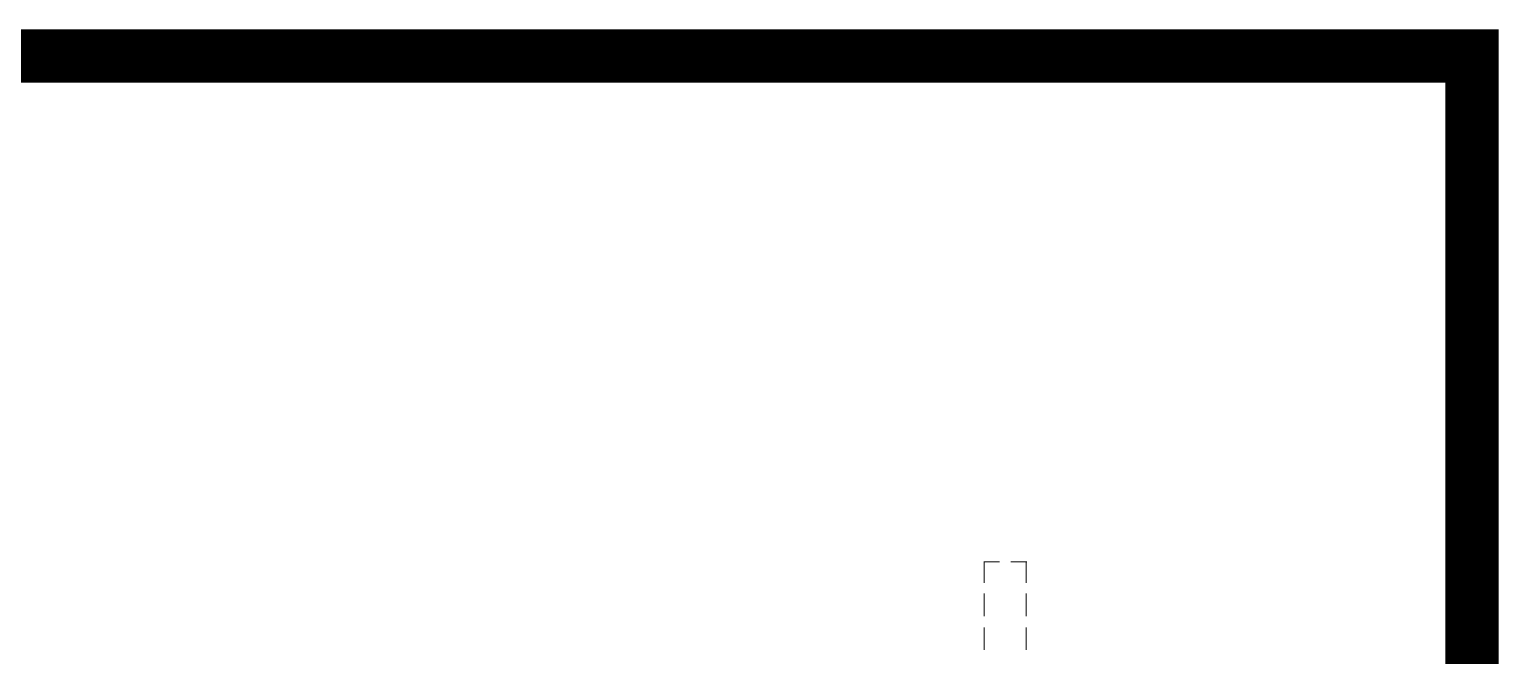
# Model space of a CAD drawing. Extents: x 1264 to 8183, y -10806 to -8316.
# Drawn here: x 4639.4 to 4761.4, y -9960.5 to -9908.5 of the extents above; entities that cross this region are included whole.
import ezdxf

# ---------------------------------------------------------------- set-up
doc = ezdxf.new("R2010")
doc.units = 0
doc.header["$LTSCALE"] = 200
doc.header["$MEASUREMENT"] = 0
for name, color, linetype in [('Equipments', 1, 'CONTINUOUS'), ('SHEET', 33, 'CONTINUOUS'), ('VCD', 241, 'CONTINUOUS')]:
    doc.layers.add(name, color=color, linetype=linetype)

# ---------------------------------------------------------------- blocks, each defined once
blk = doc.blocks.new('A$C8c66ea1c')
at = {"layer": 'SHEET', "color": 1, "lineweight": 50, "const_width": 3}
blk.add_lwpolyline([(0, 0.027), (0, 83.837), (-117.243, 83.837), (0, 83.837), (0, 167.647), (0, 83.837), (0, 167.647), (-117.243, 167.647), (0, 167.647), (-117.243, 167.647), (-117.243, 83.837), (-117.243, 167.647), (-117.243, 83.837), (0, 83.837), (-117.243, 83.837), (0, 83.837), (0, 0.027), (-117.243, 0.027), (0, 0.027), (-117.243, 0.027)], close=True, dxfattribs=at)
at = {"layer": 'VCD', "lineweight": 9, "const_width": 3}
blk.add_lwpolyline([(0, 83.837), (0, 0.027)], close=True, dxfattribs=at)
at = {"layer": 'VCD', "lineweight": 9}
for points in [[(-33.513, 27.542), (-32.249, 27.542)], [(-31.604, 27.542), (-30.34, 27.542)], [(-29.721, 27.542), (-28.537, 27.542), (-28.537, 26.682)], [(-28.537, 27.569), (-28.537, 27.515)], [(-28.537, 26.036), (-28.537, 25.175), (-29.721, 25.175)], [(-32.249, 25.175), (-33.513, 25.175)], [(-30.34, 25.175), (-31.604, 25.175)], [(-28.537, 25.202), (-28.537, 25.148)]]:
    blk.add_lwpolyline(points, dxfattribs=at)
for points in [[(0, 0), (0, 0.054)], [(0, 0), (0, 0.054), (0, 0), (0, 0.054), (0, 0), (0, 0.054)]]:
    blk.add_lwpolyline(points, close=True, dxfattribs=at)

msp = doc.modelspace()

# ---------------------------------------------------------------- block references
at = {"layer": 'Equipments', "lineweight": -3, "xscale": 1.471954248373487, "yscale": 1.471954248373487, "zscale": 1.471954248373487, "rotation": 90.00000000000001}
msp.add_blockref('A$C8c66ea1c', (4759.25, -9910.66), dxfattribs=at)

doc.saveas('drawing.dxf')
